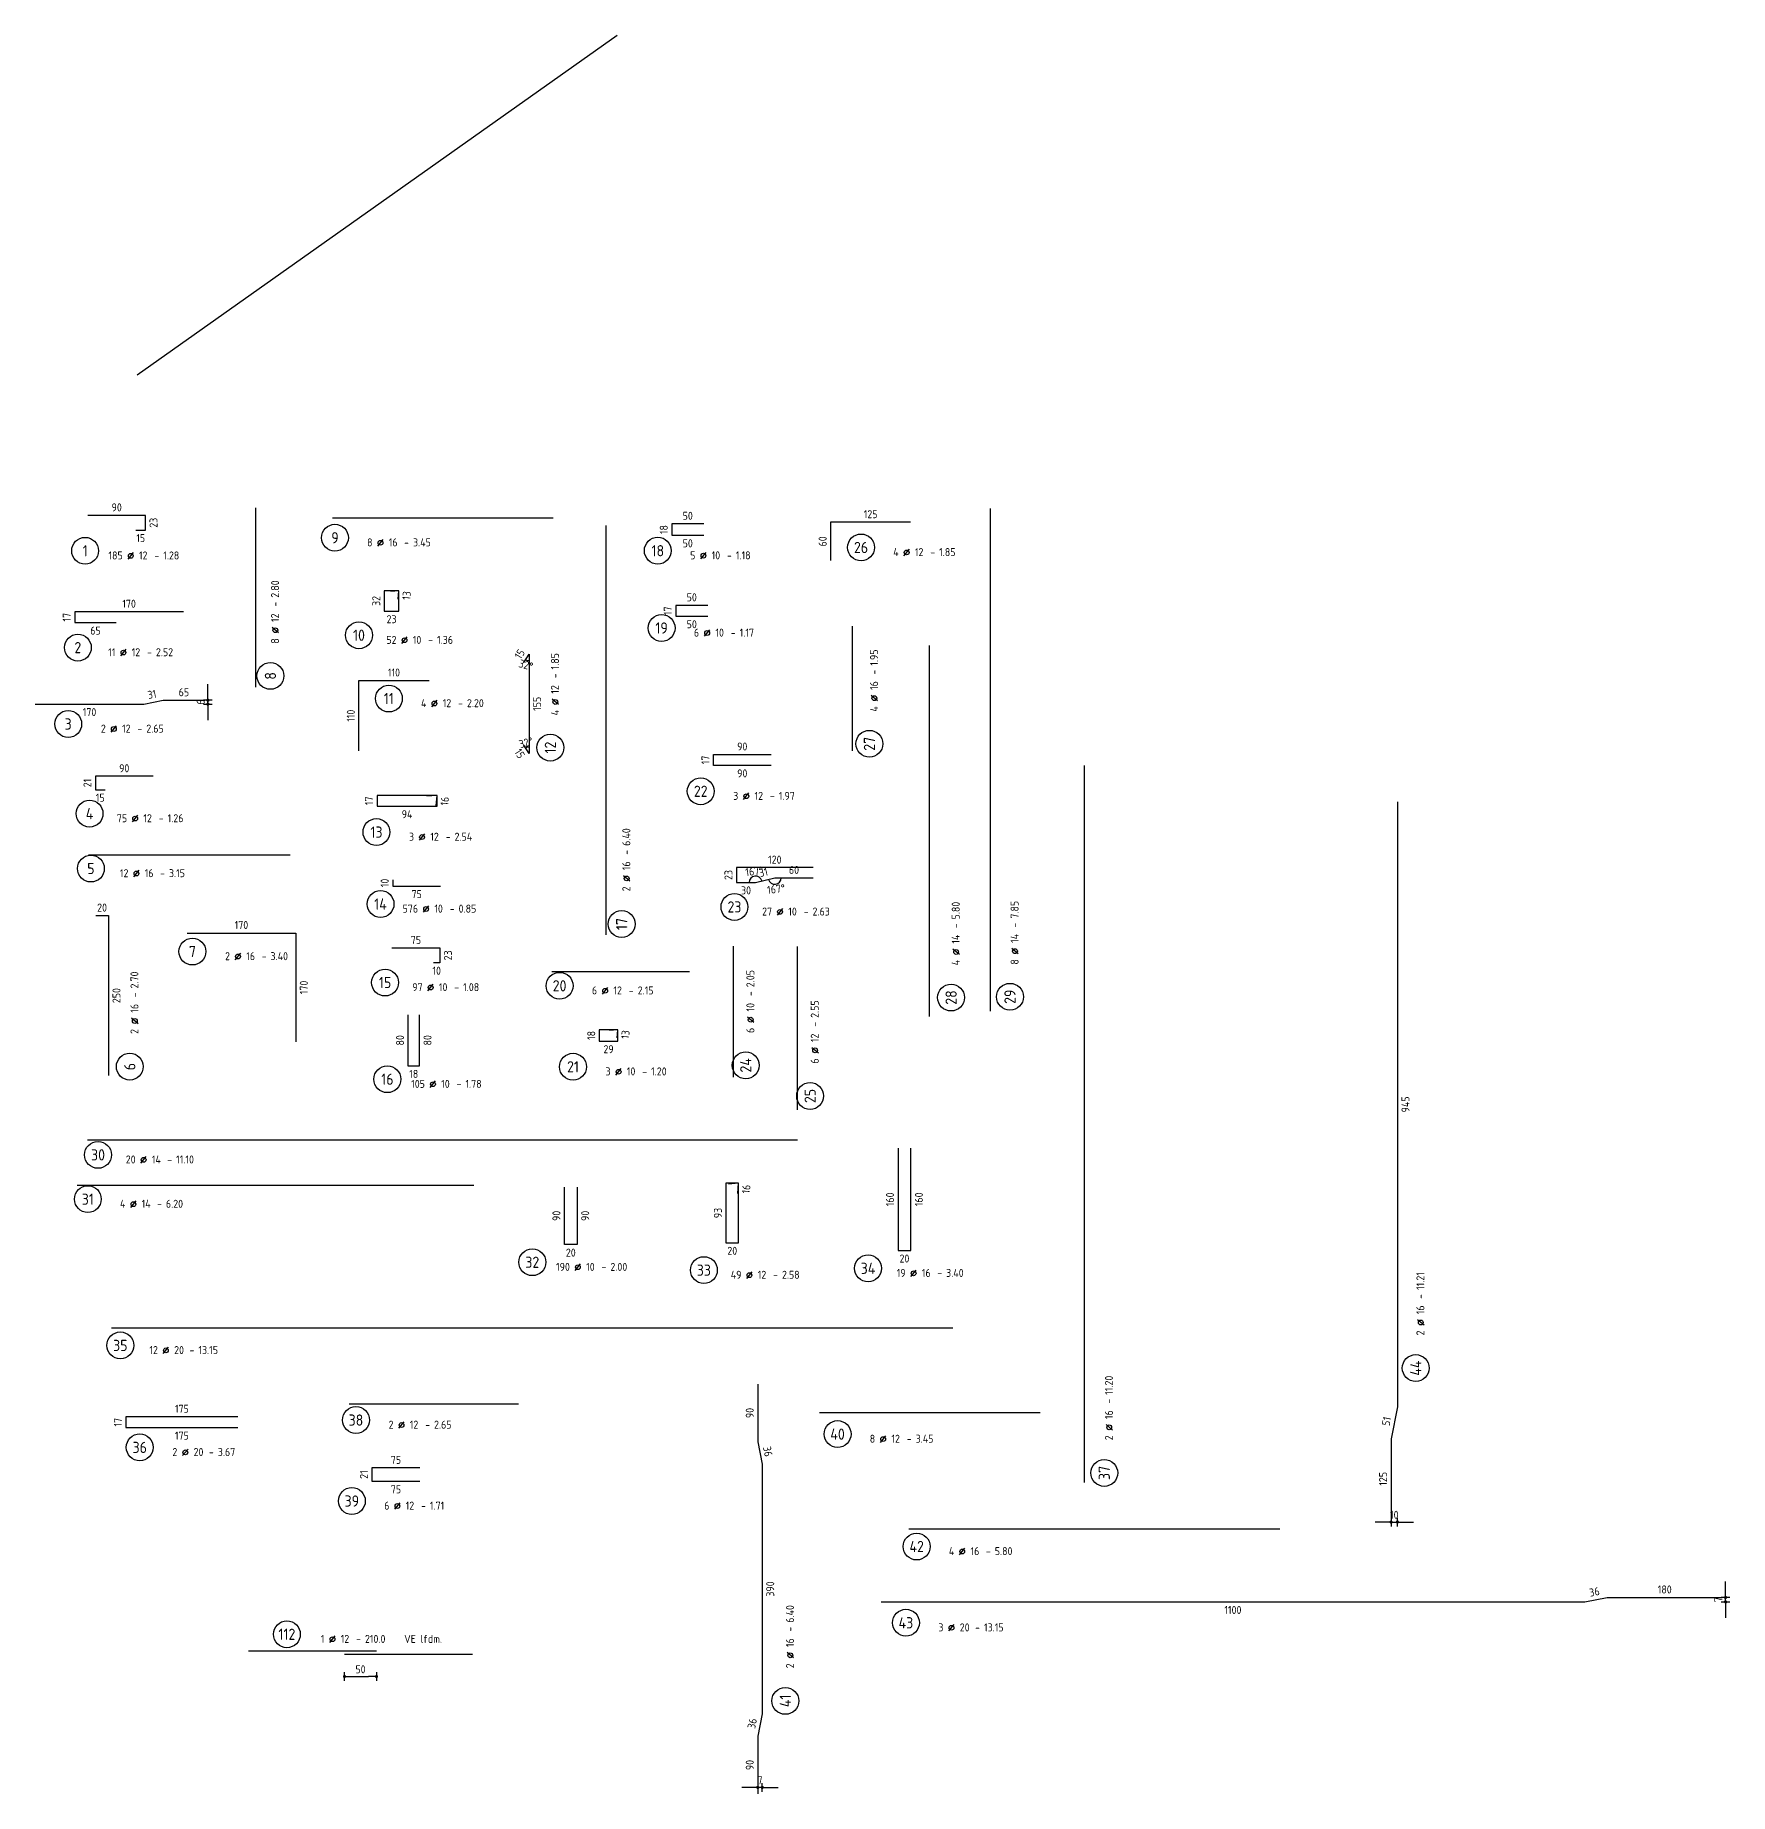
# Model space of a CAD drawing. Extents: x -10 to 86.8, y -11.5 to 55.
# Drawn here: x 60.35 to 86.84, y 21.65 to 49.12 of the extents above; entities that cross this region are included whole.
import ezdxf
from ezdxf.enums import TextEntityAlignment as Align

# ---------------------------------------------------------------- set-up
doc = ezdxf.new("R2010")
doc.units = 0
doc.header["$LTSCALE"] = 0.5
doc.linetypes.add('AUSGEZOGEN', pattern=[1000.01, 1000, 0.01])
doc.layers.add('MASSE', color=7, linetype='Continuous')
doc.layers.add('RND', color=7, linetype='Continuous')
doc.layers.add('NOPLOT', color=7, linetype='Continuous', plot=False)
doc.styles.add('txt', font='isocp.shx')
doc.dimstyles.new('DOT_I', dxfattribs={"dimscale": 0.5, "dimtxt": 0.25, "dimasz": 0.25, "dimexe": 0.1, "dimexo": 0.3, "dimgap": 0.1, "dimtad": 1, "dimdec": 3, "dimzin": 3, "dimtxsty": 'txt', "dimblk": 'DOT', "dimblk1": 'DOT', "dimblk2": 'DOT', "dimsah": 1, "dimcen": 0.1, "dimse1": 1, "dimse2": 1, "dimazin": 0, "dimtfac": 1, "dimtdec": 4, "dimtix": 1, "dimtmove": 2, "dimatfit": 3, "dimfxl": 0, "dimtvp": 1, "dimtolj": 1, "dimtzin": 0, "dimarcsym": 0})

# ---------------------------------------------------------------- blocks, each defined once
blk = doc.blocks.new('DINA0')
at = {"layer": 'NOPLOT', "color": 191, "linetype": 'AUSGEZOGEN'}
blk.add_line((123.9, 87.637), (138.9, 98.246), dxfattribs=at)
blk = doc.blocks.new('RND_AUSZ')
at = {"layer": 'RND', "color": 7, "linetype": 'Continuous'}
blk.add_line((1.341, 0.262), (1.509, 0.466), dxfattribs=at)
at = {"layer": 'RND', "color": 1, "linetype": 'Continuous'}
blk.add_circle((0, 0.52), 0.42, dxfattribs=at)
at = {"layer": 'RND', "color": 7, "linetype": 'Continuous'}
blk.add_circle((1.425, 0.364), 0.075, dxfattribs=at)
at = {"layer": 'RND', "color": 7, "linetype": 'Continuous', "style": 'txt'}
blk.add_text('-', height=0.25, dxfattribs=at).set_placement((2.163, 0.25))
at = {"layer": 'RND', "color": 1, "linetype": 'Continuous', "style": 'txt'}
blk.add_attdef('POS', text='', height=0.35, dxfattribs=at).set_placement((0, 0.52), align=Align.MIDDLE)
at = {"layer": 'RND', "color": 7, "linetype": 'Continuous', "style": 'txt'}
for tag, p in [('WIEOFT', (-0.536, 0.25)), ('STK', (1.174, 0.25))]:
    blk.add_attdef(tag, text='', height=0.25, dxfattribs=at).set_placement(p, align=Align.RIGHT)
for tag, p in [('DS', (1.683, 0.25)), ('LANG', (2.441, 0.25)), ('TEXT', (3.669, 0.25))]:
    blk.add_attdef(tag, p, '', height=0.25, dxfattribs=at)
blk = doc.blocks.new('DOT')
at = {"layer": 'MASSE', "color": 7, "linetype": 'Continuous'}
for p, q in [((0, 0), (-1, 0)), ((0, 0.54), (0, -0.54))]:
    blk.add_line(p, q, dxfattribs=at)
at = {"layer": 'MASSE', "color": 7, "linetype": 'Continuous', "const_width": 0.2}
blk.add_lwpolyline([(-0.1, 0, 1), (0.1, 0, 1)], format="xyb", close=True, dxfattribs=at)
blk = doc.blocks.new('*D25')
at = {"layer": 'Defpoints', "color": 0, "linetype": 'AUSGEZOGEN', "transparency": 16777216}
for p in [(65.19, 23.83), (65.69, 23.83), (65.69, 23.48)]:
    blk.add_point(p, dxfattribs=at)
at = {"layer": 'RND', "color": 0, "linetype": 'AUSGEZOGEN', "lineweight": -2, "transparency": 16777216}
blk.add_line((65.315, 23.48), (65.565, 23.48), dxfattribs=at)
at = {"layer": 'RND', "color": 0, "linetype": 'AUSGEZOGEN', "lineweight": -2, "transparency": 16777216, "xscale": 0.125, "yscale": 0.125, "zscale": 0.125, "rotation": 180}
blk.add_blockref('DOT', (65.19, 23.48), dxfattribs=at)
at = {"layer": 'RND', "color": 0, "linetype": 'AUSGEZOGEN', "lineweight": -2, "transparency": 16777216, "xscale": 0.125, "yscale": 0.125, "zscale": 0.125}
blk.add_blockref('DOT', (65.69, 23.48), dxfattribs=at)
at = {"layer": 'RND', "color": 0, "linetype": 'AUSGEZOGEN', "transparency": 16777216, "insert": (65.44, 23.592), "char_height": 0.125, "attachment_point": 5, "style": 'txt'}
blk.add_mtext('\\A1;50', dxfattribs=at)
blk = doc.blocks.new('*D28')
at = {"layer": 'Defpoints', "color": 0, "linetype": 'AUSGEZOGEN', "transparency": 16777216}
for p in [(68.035, 39.388), (68.038, 39.358), (68.075, 39.451), (68.075, 38.676)]:
    blk.add_point(p, dxfattribs=at)
at = {"layer": 'RND', "color": 0, "linetype": 'AUSGEZOGEN', "lineweight": -2, "transparency": 16777216}
blk.add_arc((68.075, 39.451), 0.1, 237.9811, 270, dxfattribs=at)
at = {"layer": 'RND', "color": 0, "linetype": 'AUSGEZOGEN', "transparency": 16777216, "insert": (68.026, 39.283), "char_height": 0.125, "attachment_point": 5, "rotation": 343.9905, "style": 'txt'}
blk.add_mtext('\\A1;32°', dxfattribs=at)
blk = doc.blocks.new('*D29')
at = {"layer": 'Defpoints', "color": 0, "linetype": 'AUSGEZOGEN', "transparency": 16777216}
for p in [(68.075, 38.676), (68.035, 37.965), (68.056, 38), (68.075, 37.901)]:
    blk.add_point(p, dxfattribs=at)
at = {"layer": 'RND', "color": 0, "linetype": 'AUSGEZOGEN', "lineweight": -2, "transparency": 16777216}
blk.add_arc((68.075, 37.901), 0.1, 90, 122.0189, dxfattribs=at)
at = {"layer": 'RND', "color": 0, "linetype": 'AUSGEZOGEN', "transparency": 16777216, "insert": (68.026, 38.07), "char_height": 0.125, "attachment_point": 5, "rotation": 16.0095, "style": 'txt'}
blk.add_mtext('\\A1;32°', dxfattribs=at)
blk = doc.blocks.new('*D62')
at = {"layer": 'Defpoints', "color": 0, "linetype": 'AUSGEZOGEN', "transparency": 16777216}
for p in [(71.466, 35.887), (71.616, 35.887), (71.653, 35.98), (71.766, 35.922)]:
    blk.add_point(p, dxfattribs=at)
at = {"layer": 'RND', "color": 0, "linetype": 'AUSGEZOGEN', "lineweight": -2, "transparency": 16777216}
blk.add_arc((71.616, 35.887), 0.1, 13.134, 180, dxfattribs=at)
at = {"layer": 'RND', "color": 0, "linetype": 'AUSGEZOGEN', "transparency": 16777216, "insert": (71.596, 36.061), "char_height": 0.125, "attachment_point": 5, "rotation": 6.567, "style": 'txt'}
blk.add_mtext('\\A1;167°', dxfattribs=at)
blk = doc.blocks.new('*D63')
at = {"layer": 'Defpoints', "color": 0, "linetype": 'AUSGEZOGEN', "transparency": 16777216}
for p in [(71.766, 35.922), (71.88, 35.864), (71.916, 35.957), (72.216, 35.957)]:
    blk.add_point(p, dxfattribs=at)
at = {"layer": 'RND', "color": 0, "linetype": 'AUSGEZOGEN', "lineweight": -2, "transparency": 16777216}
blk.add_arc((71.916, 35.957), 0.1, 193.134, 0, dxfattribs=at)
at = {"layer": 'RND', "color": 0, "linetype": 'AUSGEZOGEN', "transparency": 16777216, "insert": (71.936, 35.783), "char_height": 0.125, "attachment_point": 5, "rotation": 6.567, "style": 'txt'}
blk.add_mtext('\\A1;167°', dxfattribs=at)
blk = doc.blocks.new('*D67')
at = {"layer": 'Defpoints', "color": 0, "linetype": 'AUSGEZOGEN', "transparency": 16777216}
for p in [(71.65, 21.747), (71.65, 21.747), (71.72, 21.647)]:
    blk.add_point(p, dxfattribs=at)
at = {"layer": 'RND', "color": 0, "linetype": 'AUSGEZOGEN', "lineweight": -2, "transparency": 16777216}
for p, q in [((71.525, 21.747), (71.4, 21.747)), ((71.72, 21.747), (71.65, 21.747)), ((71.845, 21.747), (71.97, 21.747))]:
    blk.add_line(p, q, dxfattribs=at)
at = {"layer": 'RND', "color": 0, "linetype": 'AUSGEZOGEN', "lineweight": -2, "transparency": 16777216, "xscale": 0.125, "yscale": 0.125, "zscale": 0.125}
blk.add_blockref('DOT', (71.65, 21.747), dxfattribs=at)
at = {"layer": 'RND', "color": 0, "linetype": 'AUSGEZOGEN', "lineweight": -2, "transparency": 16777216, "xscale": 0.125, "yscale": 0.125, "zscale": 0.125, "rotation": 180}
blk.add_blockref('DOT', (71.72, 21.747), dxfattribs=at)
at = {"layer": 'RND', "color": 0, "linetype": 'AUSGEZOGEN', "transparency": 16777216, "insert": (71.685, 21.859), "char_height": 0.125, "attachment_point": 5, "style": 'txt'}
blk.add_mtext('\\A1;7', dxfattribs=at)
blk = doc.blocks.new('*D68')
at = {"layer": 'Defpoints', "color": 0, "linetype": 'AUSGEZOGEN', "transparency": 16777216}
for p in [(81.549, 25.893), (81.649, 25.893), (81.649, 25.893)]:
    blk.add_point(p, dxfattribs=at)
at = {"layer": 'RND', "color": 0, "linetype": 'AUSGEZOGEN', "lineweight": -2, "transparency": 16777216}
for p, q in [((81.424, 25.893), (81.299, 25.893)), ((81.549, 25.893), (81.649, 25.893)), ((81.774, 25.893), (81.899, 25.893))]:
    blk.add_line(p, q, dxfattribs=at)
at = {"layer": 'RND', "color": 0, "linetype": 'AUSGEZOGEN', "lineweight": -2, "transparency": 16777216, "xscale": 0.125, "yscale": 0.125, "zscale": 0.125}
blk.add_blockref('DOT', (81.549, 25.893), dxfattribs=at)
at = {"layer": 'RND', "color": 0, "linetype": 'AUSGEZOGEN', "lineweight": -2, "transparency": 16777216, "xscale": 0.125, "yscale": 0.125, "zscale": 0.125, "rotation": 180}
blk.add_blockref('DOT', (81.649, 25.893), dxfattribs=at)
at = {"layer": 'RND', "color": 0, "linetype": 'AUSGEZOGEN', "transparency": 16777216, "insert": (81.599, 26.006), "char_height": 0.125, "attachment_point": 5, "style": 'txt'}
blk.add_mtext('\\A1;10', dxfattribs=at)
blk = doc.blocks.new('*D71')
at = {"layer": 'Defpoints', "color": 0, "linetype": 'AUSGEZOGEN', "transparency": 16777216}
for p in [(86.777, 24.715), (86.777, 24.715), (86.777, 24.645)]:
    blk.add_point(p, dxfattribs=at)
at = {"layer": 'NOPLOT', "color": 0, "linetype": 'AUSGEZOGEN', "lineweight": -2, "transparency": 16777216}
for p, q in [((86.777, 24.84), (86.777, 24.965)), ((86.777, 24.645), (86.777, 24.715)), ((86.777, 24.52), (86.777, 24.395))]:
    blk.add_line(p, q, dxfattribs=at)
at = {"layer": 'NOPLOT', "color": 0, "linetype": 'AUSGEZOGEN', "lineweight": -2, "transparency": 16777216, "xscale": 0.125, "yscale": 0.125, "zscale": 0.125}
for p, rotation in [((86.777, 24.715), 270), ((86.777, 24.645), 90)]:
    blk.add_blockref('DOT', p, dxfattribs=dict(at, rotation=rotation))
at = {"layer": 'NOPLOT', "color": 0, "linetype": 'AUSGEZOGEN', "transparency": 16777216, "insert": (86.664, 24.68), "char_height": 0.125, "attachment_point": 5, "rotation": 90, "style": 'txt'}
blk.add_mtext('\\A1;7', dxfattribs=at)
blk = doc.blocks.new('*D72')
at = {"layer": 'Defpoints', "color": 0, "linetype": 'AUSGEZOGEN', "transparency": 16777216}
for p in [(86.777, 24.715), (86.777, 24.715), (86.777, 24.645)]:
    blk.add_point(p, dxfattribs=at)
at = {"layer": 'RND', "color": 0, "linetype": 'AUSGEZOGEN', "lineweight": -2, "transparency": 16777216}
for p, q in [((86.777, 24.84), (86.777, 24.965)), ((86.777, 24.645), (86.777, 24.715)), ((86.777, 24.52), (86.777, 24.395))]:
    blk.add_line(p, q, dxfattribs=at)
at = {"layer": 'RND', "color": 0, "linetype": 'AUSGEZOGEN', "lineweight": -2, "transparency": 16777216, "xscale": 0.125, "yscale": 0.125, "zscale": 0.125}
for p, rotation in [((86.777, 24.715), 270), ((86.777, 24.645), 90)]:
    blk.add_blockref('DOT', p, dxfattribs=dict(at, rotation=rotation))
at = {"layer": 'RND', "color": 0, "linetype": 'AUSGEZOGEN', "transparency": 16777216, "insert": (86.664, 24.68), "char_height": 0.125, "attachment_point": 5, "rotation": 90, "style": 'txt'}
blk.add_mtext('\\A1;7', dxfattribs=at)
blk = doc.blocks.new('*D76')
at = {"layer": 'Defpoints', "color": 0, "linetype": 'AUSGEZOGEN', "transparency": 16777216}
for p in [(63.055, 38.732), (63.055, 38.732), (63.055, 38.672)]:
    blk.add_point(p, dxfattribs=at)
at = {"layer": 'RND', "color": 0, "linetype": 'AUSGEZOGEN', "lineweight": -2, "transparency": 16777216}
for p, q in [((63.055, 38.857), (63.055, 38.982)), ((63.055, 38.672), (63.055, 38.732)), ((63.055, 38.547), (63.055, 38.422))]:
    blk.add_line(p, q, dxfattribs=at)
at = {"layer": 'RND', "color": 0, "linetype": 'AUSGEZOGEN', "lineweight": -2, "transparency": 16777216, "xscale": 0.125, "yscale": 0.125, "zscale": 0.125}
for p, rotation in [((63.055, 38.732), 270), ((63.055, 38.672), 90)]:
    blk.add_blockref('DOT', p, dxfattribs=dict(at, rotation=rotation))
at = {"layer": 'RND', "color": 0, "linetype": 'AUSGEZOGEN', "transparency": 16777216, "insert": (62.942, 38.702), "char_height": 0.125, "attachment_point": 5, "rotation": 90, "style": 'txt'}
blk.add_mtext('\\A1;6', dxfattribs=at)
blk = doc.blocks.new('*D102')
at = {"layer": 'Defpoints', "color": 0, "linetype": 'AUSGEZOGEN', "transparency": 16777216}
for p in [(71.65, 21.747), (71.65, 21.747), (71.72, 21.647)]:
    blk.add_point(p, dxfattribs=at)
at = {"layer": 'RND', "color": 0, "linetype": 'AUSGEZOGEN', "lineweight": -2, "transparency": 16777216}
for p, q in [((71.525, 21.747), (71.4, 21.747)), ((71.72, 21.747), (71.65, 21.747)), ((71.845, 21.747), (71.97, 21.747))]:
    blk.add_line(p, q, dxfattribs=at)
at = {"layer": 'RND', "color": 0, "linetype": 'AUSGEZOGEN', "lineweight": -2, "transparency": 16777216, "xscale": 0.125, "yscale": 0.125, "zscale": 0.125}
blk.add_blockref('DOT', (71.65, 21.747), dxfattribs=at)
at = {"layer": 'RND', "color": 0, "linetype": 'AUSGEZOGEN', "lineweight": -2, "transparency": 16777216, "xscale": 0.125, "yscale": 0.125, "zscale": 0.125, "rotation": 180}
blk.add_blockref('DOT', (71.72, 21.747), dxfattribs=at)
at = {"layer": 'RND', "color": 0, "linetype": 'AUSGEZOGEN', "transparency": 16777216, "insert": (71.685, 21.859), "char_height": 0.125, "attachment_point": 5, "style": 'txt'}
blk.add_mtext('\\A1;7', dxfattribs=at)

msp = doc.modelspace()

# ---------------------------------------------------------------- linework, layer by layer
at = {"layer": 'RND', "color": 1, "linetype": 'AUSGEZOGEN'}
for points in [[(61.9294, 41.3908), (62.0794, 41.3908), (62.0794, 41.6208), (61.1794, 41.6208)], [(63.8039, 38.9363), (63.8039, 41.7363)], [(65.0037, 41.5807), (68.4537, 41.5807)], [(74.0389, 41.5142), (72.7889, 41.5142), (72.7889, 40.9142)], [(75.2878, 33.8765), (75.2878, 41.7265)], [(69.2763, 41.4648), (69.2763, 35.0648)], [(70.8053, 41.489), (70.3053, 41.489), (70.3053, 41.309), (70.8053, 41.309)], [(66.0298, 40.3141), (66.0411, 40.4436), (65.8111, 40.4436), (65.8111, 40.1236), (66.0411, 40.1236), (66.0411, 40.4436), (65.9116, 40.4323)], [(70.868, 40.2152), (70.368, 40.2152), (70.368, 40.0452), (70.868, 40.0452)], [(62.673, 40.1153), (60.973, 40.1153), (60.973, 39.9453), (61.623, 39.9453)], [(73.1236, 39.8904), (73.1236, 37.9404)], [(74.3313, 39.5892), (74.3313, 33.7892)], [(67.995, 39.3242), (68.0745, 39.4514), (68.0745, 37.9014), (67.995, 38.0286)], [(65.4132, 37.9409), (65.4132, 39.0409), (66.5132, 39.0409)], [(60.3546, 38.6721), (62.0546, 38.6721), (62.3546, 38.7321), (63.0046, 38.7321)], [(71.8573, 37.7148), (70.9573, 37.7148), (70.9573, 37.8848), (71.8573, 37.8848)], [(76.7496, 37.7119), (76.7496, 26.5119)], [(62.1969, 37.5445), (61.2969, 37.5445), (61.2969, 37.3345), (61.4469, 37.3345)], [(66.6241, 37.0874), (66.6381, 37.2467), (65.6981, 37.2467), (65.6981, 37.0767), (66.6381, 37.0767), (66.6381, 37.2467), (66.4787, 37.2328)], [(81.6489, 37.143), (81.6489, 27.693), (81.5489, 27.193), (81.5489, 25.943)], [(61.1883, 36.3156), (64.3383, 36.3156)], [(72.5164, 36.117), (71.3164, 36.117), (71.3164, 35.887), (71.6164, 35.887), (71.9164, 35.957), (72.5164, 35.957)], [(65.9431, 35.928), (65.9431, 35.828), (66.6931, 35.828)], [(61.3007, 35.3675), (61.5007, 35.3675), (61.5007, 32.8675)], [(62.7287, 35.0957), (64.4288, 35.0957), (64.4288, 33.3956)], [(65.9312, 34.8616), (66.6812, 34.8616), (66.6812, 34.6316), (66.5812, 34.6316)], [(71.2658, 34.891), (71.2658, 32.8411)], [(72.2658, 34.8837), (72.2658, 32.3337)], [(70.5816, 34.4881), (68.4316, 34.4881)], [(66.1825, 33.8198), (66.1825, 33.0198), (66.3625, 33.0198), (66.3625, 33.8198)], [(69.4507, 33.4556), (69.462, 33.5851), (69.172, 33.5851), (69.172, 33.4051), (69.462, 33.4051), (69.462, 33.5851), (69.3325, 33.5737)], [(72.2724, 31.8615), (61.1724, 31.8615)], [(73.8428, 31.7348), (73.8428, 30.1348), (74.0428, 30.1348), (74.0428, 31.7348)], [(61.0112, 31.1578), (67.2112, 31.1578)], [(68.8272, 31.1271), (68.8272, 30.2271), (68.6272, 30.2271), (68.6272, 31.1271)], [(71.337, 31.0262), (71.351, 31.1856), (71.151, 31.1856), (71.151, 30.2556), (71.351, 30.2556), (71.351, 31.1856), (71.1916, 31.1716)], [(61.5494, 28.9296), (74.6994, 28.9296)], [(71.6496, 28.0467), (71.6496, 27.1467), (71.7196, 26.7967), (71.7196, 22.8967), (71.6496, 22.5467), (71.6496, 21.6467)], [(63.5231, 27.5377), (61.7731, 27.5377), (61.7731, 27.3677), (63.5231, 27.3677)], [(67.9119, 27.7325), (65.2619, 27.7325)], [(72.6121, 27.6035), (76.0621, 27.6035)], [(66.3691, 26.7392), (65.6191, 26.7392), (65.6191, 26.5292), (66.3691, 26.5292)], [(74.0093, 25.7883), (79.8093, 25.7883)], [(73.5768, 24.645), (84.5768, 24.645), (84.9268, 24.715), (86.7268, 24.715)], [(63.6895, 23.8798), (65.6895, 23.8798)], [(65.1895, 23.8298), (67.1895, 23.8298)]]:
    msp.add_lwpolyline(points, dxfattribs=at)

# ---------------------------------------------------------------- block references
at = {"xscale": 0.5, "yscale": 0.5, "zscale": 0.5}
msp.add_blockref('DINA0', (0, 0), dxfattribs=at)
at = {"layer": 'RND', "color": 1, "linetype": 'AUSGEZOGEN', "xscale": 0.5, "yscale": 0.5, "zscale": 0.5}
for p, values in [((61.1361, 40.8069), {'POS': '1', 'STK': '185', 'DS': '12', 'LANG': '1.28'}), ((65.0406, 41.0112), {'POS': '9', 'STK': '8', 'DS': '16', 'LANG': '3.45'}), ((70.0875, 40.8088), {'POS': '18', 'STK': '5', 'DS': '10', 'LANG': '1.18'}), ((70.1463, 39.601), {'POS': '19', 'STK': '6', 'DS': '10', 'LANG': '1.17'}), ((61.0219, 39.2949), {'POS': '2', 'STK': '11', 'DS': '12', 'LANG': '2.52'}), ((65.8835, 38.4992), {'POS': '11', 'STK': '4', 'DS': '12', 'LANG': '2.20'}), ((70.7581, 37.0506), {'POS': '22', 'STK': '3', 'DS': '12', 'LANG': '1.97'}), ((61.2047, 36.7015), {'POS': '4', 'STK': '75', 'DS': '12', 'LANG': '1.26'}), ((65.7529, 35.2887), {'POS': '14', 'STK': '576', 'DS': '10', 'LANG': '0.85'}), ((71.2856, 35.2436), {'POS': '23', 'STK': '27', 'DS': '10', 'LANG': '2.63'}), ((62.8127, 34.5463), {'POS': '7', 'STK': '2', 'DS': '16', 'LANG': '3.40'}), ((65.8239, 34.0619), {'POS': '15', 'STK': '97', 'DS': '10', 'LANG': '1.08'}), ((68.552, 34.0111), {'POS': '20', 'STK': '6', 'DS': '12', 'LANG': '2.15'}), ((65.8601, 32.5514), {'POS': '16', 'STK': '105', 'DS': '10', 'LANG': '1.78'}), ((61.3374, 31.3699), {'POS': '30', 'STK': '20', 'DS': '14', 'LANG': '11.10'}), ((61.178, 30.6777), {'POS': '31', 'STK': '4', 'DS': '14', 'LANG': '6.20'}), ((68.1258, 29.6922), {'POS': '32', 'STK': '190', 'DS': '10', 'LANG': '2.00'}), ((61.6857, 28.3926), {'POS': '35', 'STK': '12', 'DS': '20', 'LANG': '13.15'}), ((65.3692, 27.2265), {'POS': '38', 'STK': '2', 'DS': '12', 'LANG': '2.65'}), ((72.8971, 27.0072), {'POS': '40', 'STK': '8', 'DS': '12', 'LANG': '3.45'}), ((61.9896, 26.7995), {'POS': '36', 'STK': '2', 'DS': '20', 'LANG': '3.67'}), ((65.3047, 25.9615), {'POS': '39', 'STK': '6', 'DS': '12', 'LANG': '1.71'}), ((73.9656, 24.0596), {'POS': '43', 'STK': '3', 'DS': '20', 'LANG': '13.15'})]:
    msp.add_blockref('RND_AUSZ', p, dxfattribs=at).add_auto_attribs(values)
at = {"layer": 'RND', "color": 7, "linetype": 'AUSGEZOGEN', "xscale": 0.5, "yscale": 0.5, "zscale": 0.5}
for p, values in [((73.2645, 40.8594), {'POS': '26', 'STK': '4', 'DS': '12', 'LANG': '1.85'}), ((65.4163, 39.4881), {'POS': '10', 'STK': '52', 'DS': '10', 'LANG': '1.36'}), ((65.6896, 36.4127), {'POS': '13', 'STK': '3', 'DS': '12', 'LANG': '2.54'}), ((61.2254, 35.8429), {'POS': '5', 'STK': '12', 'DS': '16', 'LANG': '3.15'}), ((68.762, 32.7459), {'POS': '21', 'STK': '3', 'DS': '10', 'LANG': '1.20'}), ((70.8073, 29.5686), {'POS': '33', 'STK': '49', 'DS': '12', 'LANG': '2.58'}), ((73.3735, 29.5973), {'POS': '34', 'STK': '19', 'DS': '16', 'LANG': '3.40'}), ((64.2895, 23.8798), {'POS': '112', 'STK': '1', 'DS': '12', 'LANG': '210.0', 'TEXT': 'VE lfdm.'})]:
    msp.add_blockref('RND_AUSZ', p, dxfattribs=at).add_auto_attribs(values)
at = {"layer": 'RND', "color": 1, "linetype": 'AUSGEZOGEN', "xscale": 0.5, "yscale": 0.5, "zscale": 0.5, "rotation": 90}
for p, values in [((64.2918, 39.1133), {'POS': '8', 'STK': '8', 'DS': '12', 'LANG': '2.80'}), ((73.6547, 38.0519), {'POS': '27', 'STK': '4', 'DS': '16', 'LANG': '1.95'}), ((69.7827, 35.2362), {'POS': '17', 'STK': '2', 'DS': '16', 'LANG': '6.40'}), ((74.9317, 34.0875), {'POS': '28', 'STK': '4', 'DS': '14', 'LANG': '5.80'}), ((75.8518, 34.0994), {'POS': '29', 'STK': '8', 'DS': '14', 'LANG': '7.85'}), ((71.7217, 33.0283), {'POS': '24', 'STK': '6', 'DS': '10', 'LANG': '2.05'}), ((72.7279, 32.5498), {'POS': '25', 'STK': '6', 'DS': '12', 'LANG': '2.55'}), ((82.1947, 28.2982), {'POS': '44', 'STK': '2', 'DS': '16', 'LANG': '11.21'}), ((77.326, 26.6604), {'POS': '37', 'STK': '2', 'DS': '16', 'LANG': '11.20'}), ((72.3407, 23.0989), {'POS': '41', 'STK': '2', 'DS': '16', 'LANG': '6.40'})]:
    msp.add_blockref('RND_AUSZ', p, dxfattribs=at).add_auto_attribs(values)
at = {"layer": 'RND', "color": 7, "linetype": 'AUSGEZOGEN', "xscale": 0.5, "yscale": 0.5, "zscale": 0.5, "rotation": 90}
for p, values in [((68.6672, 37.993), {'POS': '12', 'STK': '4', 'DS': '12', 'LANG': '1.85'}), ((62.0943, 33.0084), {'POS': '6', 'STK': '2', 'DS': '16', 'LANG': '2.70'})]:
    msp.add_blockref('RND_AUSZ', p, dxfattribs=at).add_auto_attribs(values)
at = {"layer": 'RND', "color": 191, "linetype": 'AUSGEZOGEN', "xscale": 0.5, "yscale": 0.5, "zscale": 0.5}
for p, values in [((60.8715, 38.1015), {'POS': '3', 'STK': '2', 'DS': '12', 'LANG': '2.65'}), ((74.1338, 25.2506), {'POS': '42', 'STK': '4', 'DS': '16', 'LANG': '5.80'})]:
    msp.add_blockref('RND_AUSZ', p, dxfattribs=at).add_auto_attribs(values)

# ---------------------------------------------------------------- texts
at = {"layer": 'NOPLOT', "color": 7, "linetype": 'AUSGEZOGEN', "style": 'txt'}
for s, rotation, p in [('13', 84.99986, (66.16, 40.3679)), ('32', 90, (65.6861, 40.2836)), ('36', 11.30993, (84.7273, 24.8025))]:
    msp.add_text(s, height=0.125, rotation=rotation, dxfattribs=at).set_placement(p, align=Align.MIDDLE)
for s, p in [('23', (65.9261, 39.9986)), ('180', (85.8268, 24.84))]:
    msp.add_text(s, height=0.125, dxfattribs=at).set_placement(p, align=Align.MIDDLE)
at = {"layer": 'RND', "color": 7, "linetype": 'AUSGEZOGEN', "style": 'txt'}
for s, p in [('90', (61.6294, 41.7458)), ('50', (70.5553, 41.614)), ('125', (73.4139, 41.6392)), ('15', (62.0044, 41.2658)), ('50', (70.5553, 41.184)), ('50', (70.618, 40.3402)), ('170', (61.823, 40.2403)), ('65', (61.298, 39.8203)), ('50', (70.618, 39.9202)), ('110', (65.9632, 39.1659)), ('65', (62.6796, 38.8571)), ('90', (71.4073, 38.0098)), ('90', (61.7469, 37.6695)), ('90', (71.4073, 37.5898)), ('15', (61.3719, 37.2095)), ('94', (66.1681, 36.9517)), ('120', (71.9164, 36.242)), ('60', (72.2164, 36.082)), ('75', (66.3181, 35.703)), ('20', (61.4007, 35.4925)), ('170', (63.5788, 35.2207)), ('75', (66.3062, 34.9866)), ('10', (66.6312, 34.5066)), ('29', (69.317, 33.2801)), ('18', (66.2725, 32.8948)), ('20', (68.7272, 30.1021)), ('20', (71.251, 30.1306)), ('20', (73.9428, 30.0098)), ('175', (62.6481, 27.6627)), ('175', (62.6481, 27.2427)), ('75', (65.9941, 26.8642)), ('75', (65.9941, 26.4042)), ('180', (85.8268, 24.84)), ('1100', (79.0768, 24.52))]:
    msp.add_text(s, height=0.125, dxfattribs=at).set_placement(p, align=Align.MIDDLE)
for s, rotation, p in [('23', 90, (62.2044, 41.5058)), ('18', 90, (70.1803, 41.399)), ('60', 90, (72.6639, 41.2142)), ('17', 90, (70.243, 40.1302)), ('17', 90, (60.848, 40.0303)), ('15', 57.98108, (67.9288, 39.4541)), ('31', 11.30993, (62.1801, 38.8246)), ('155', 90, (68.1995, 38.6764)), ('170', 360, (61.2046, 38.5471)), ('110', 90, (65.2882, 38.4909)), ('15', 302.01892, (67.9288, 37.8987)), ('17', 90, (70.8323, 37.7998)), ('21', 90, (61.1719, 37.4395)), ('17', 90, (65.5731, 37.1617)), ('16', 84.99986, (66.7556, 37.1562)), ('23', 90, (71.1914, 36.002)), ('31', 13.13402, (71.738, 36.0437)), ('10', 90, (65.8181, 35.878)), ('30', 360, (71.4664, 35.762)), ('23', 90, (66.8062, 34.7466)), ('250', 90, (61.6257, 34.1175)), ('170', 90, (64.5538, 34.2456)), ('18', 90, (69.047, 33.4951)), ('13', 84.99986, (69.5809, 33.5094)), ('80', 90, (66.0575, 33.4198)), ('80', 90, (66.4875, 33.4198)), ('945', 90, (81.7739, 32.418)), ('16', 84.99986, (71.4685, 31.095)), ('93', 90, (71.026, 30.7206)), ('160', 90, (73.7178, 30.9348)), ('160', 90, (74.1678, 30.9348)), ('90', 90, (68.5022, 30.6771)), ('90', 90, (68.9522, 30.6771)), ('17', 90, (61.6481, 27.4527)), ('90', 90, (71.5246, 27.5967)), ('51', 78.69007, (81.4764, 27.4676)), ('36', 281.30993, (71.8071, 26.9962)), ('21', 90, (65.4941, 26.6342)), ('125', 90, (81.4239, 26.568)), ('390', 90, (71.8446, 24.8467)), ('36', 11.30993, (84.7273, 24.8025)), ('36', 78.69007, (71.562, 22.7462)), ('90', 90, (71.5246, 22.0967))]:
    msp.add_text(s, height=0.125, rotation=rotation, dxfattribs=at).set_placement(p, align=Align.MIDDLE)

# ---------------------------------------------------------------- dimensions: what is measured, and where the dimension line sits
at = {"layer": 'NOPLOT', "color": 7, "linetype": 'AUSGEZOGEN'}
dim = msp.add_linear_dim(base=(86.7768, 24.715), p1=(86.7768, 24.645), p2=(86.7768, 24.715), angle=90, dimstyle='DOT_I', override={"dimdec": 0, "dimlfac": 100, "dimrnd": 0.0005}, dxfattribs=at)
dim.commit()
dim.dimension.update_dxf_attribs({"geometry": '*D71', "text_midpoint": (86.6643, 24.68)})
at = {"layer": 'RND', "color": 7, "linetype": 'AUSGEZOGEN'}
for base, center, p1, p2, override, picture, middle in [((68.0381, 39.3583), (68.0745, 39.4514), (68.0745, 38.6764), (68.0347, 39.3878), {"dimdec": 2, "dimrnd": 0.0005, "dimadec": 0}, '*D28', (68.0262, 39.2832)), ((68.056, 37.9997), (68.0745, 37.9014), (68.0347, 37.965), (68.0745, 38.6764), {"dimdec": 2, "dimrnd": 0.0005, "dimadec": 0}, '*D29', (68.0262, 38.0696)), ((71.6526, 35.9802), (71.6164, 35.887), (71.7664, 35.922), (71.4664, 35.887), {"dimdec": 2, "dimadec": 0}, '*D62', (71.5964, 36.0608)), ((71.8801, 35.8637), (71.9164, 35.957), (72.2164, 35.957), (71.7664, 35.922), {"dimdec": 2, "dimadec": 0}, '*D63', (71.9364, 35.7831))]:
    dim = msp.add_angular_dim_3p(base=base, center=center, p1=p1, p2=p2, dimstyle='DOT_I', override=override, dxfattribs=at)
    dim.commit()
    dim.dimension.update_dxf_attribs({"geometry": picture, "text_midpoint": middle, "dimtype": 165})
for base, p1, p2, override, picture, middle in [((63.0546, 38.7321), (63.0546, 38.6721), (63.0546, 38.7321), {"dimdec": 0, "dimlfac": 100}, '*D76', (62.9421, 38.7021)), ((86.7768, 24.715), (86.7768, 24.645), (86.7768, 24.715), {"dimdec": 0, "dimlfac": 100, "dimrnd": 0.0005}, '*D72', (86.6643, 24.68))]:
    dim = msp.add_linear_dim(base=base, p1=p1, p2=p2, angle=90, dimstyle='DOT_I', override=override, dxfattribs=at)
    dim.commit()
    dim.dimension.update_dxf_attribs({"geometry": picture, "text_midpoint": middle})
for base, p1, p2, picture, middle in [((81.6489, 25.893), (81.5489, 25.893), (81.6489, 25.893), '*D68', (81.5989, 26.0055)), ((65.6895, 23.4798), (65.1895, 23.8298), (65.6895, 23.8298), '*D25', (65.4395, 23.5923))]:
    dim = msp.add_linear_dim(base=base, p1=p1, p2=p2, dimstyle='DOT_I', override={"dimdec": 0, "dimlfac": 100}, dxfattribs=at)
    dim.commit()
    dim.dimension.update_dxf_attribs({"geometry": picture, "text_midpoint": middle})
for override, picture in [({"dimdec": 0, "dimlfac": 100}, '*D67'), ({"dimdec": 0, "dimlfac": 100, "dimrnd": 0.0005}, '*D102')]:
    dim = msp.add_linear_dim(base=(71.6496, 21.7467), p1=(71.7196, 21.6467), p2=(71.6496, 21.7467), text='7', dimstyle='DOT_I', override=override, dxfattribs=at)
    dim.commit()
    dim.dimension.update_dxf_attribs({"geometry": picture, "text_midpoint": (71.6846, 21.8592)})

doc.saveas('drawing.dxf')
